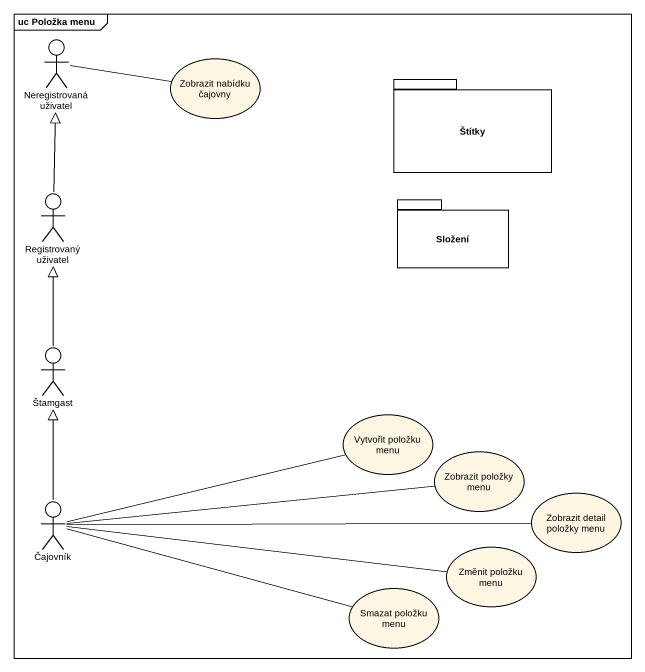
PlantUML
@startuml
mainframe uc Položka menu
actor "Neregistrovaná uživatel" as Neregistrovaná_uživatel
usecase "Zobrazit nabídku čajovny" as Zobrazit_nabídku_čajovny
package Štítky {
}
actor "Registrovaný uživatel" as Registrovaný_uživatel
package Složení {
}
actor Štamgast
usecase "Vytvořit položku menu" as Vytvořit_položku_menu
usecase "Zobrazit položky menu" as Zobrazit_položky_menu
usecase "Zobrazit detail položky menu" as Zobrazit_detail_položky_menu
actor Čajovník
usecase "Změnit položku menu" as Změnit_položku_menu
usecase "Smazat položku menu" as Smazat_položku_menu
Neregistrovaná_uživatel -right- Zobrazit_nabídku_čajovny
Registrovaný_uživatel -up-|> Neregistrovaná_uživatel
Štamgast -up-|> Registrovaný_uživatel
Čajovník -up-|> Štamgast
Čajovník -right- Vytvořit_položku_menu
Čajovník -right- Zobrazit_položky_menu
Čajovník -right- Zobrazit_detail_položky_menu
Čajovník -right- Změnit_položku_menu
Čajovník -right- Smazat_položku_menu
@enduml
